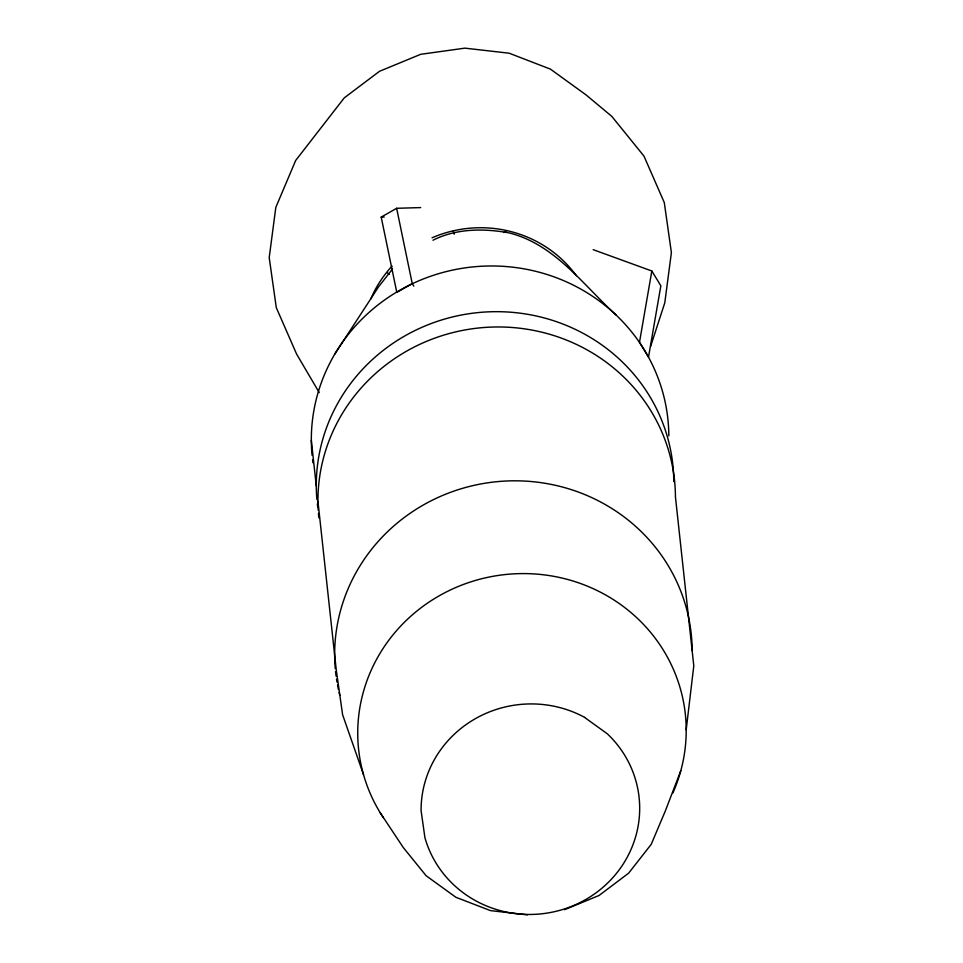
<?xml version="1.0" encoding="UTF-8"?>
<svg xmlns="http://www.w3.org/2000/svg" width="963" height="963" viewBox="0 0 963 963"><rect width="100%" height="100%" fill="white"/><g stroke="black" fill="none" stroke-linecap="round" stroke-linejoin="round"><path stroke-width="1.44" d="M686.198 729.713L693.793 665.83L675.436 496.884A178.829 172.076 -6.2 0 0 491.202 327.095A178.829 172.076 -6.2 0 0 318.235 510.306M651.831 271L639.492 342.286L648.508 357.092L660.847 285.794L651.831 271L593.172 249.658M650.591 346.451L664.783 302.815L671.392 252.607L664.289 202.567L643.982 156.114L611.83 116.403L585.998 94.856L550.463 69.143L509.162 53.206L464.9 48.15L420.687 54.313L379.542 71.274L344.273 97.865L295.677 160.46L275.815 207.406L269.207 257.615L276.297 307.654L296.616 354.107L319.247 392.615M680.805 770.713L665.349 810.93L651.205 844.358L628.598 873.2L599.046 895.482L564.583 909.686M334.847 353.987L378.7 286.625L392.459 269.074M396.636 208.297L412.236 283.591L396.804 292.403L381.204 217.108L396.636 208.297L420.687 207.587M432.989 240.22C456.462 228.375 483.715 228.291 509.078 232.89C554.724 244.313 582.904 284.675 615.875 314.829M381.204 217.108L384.213 217.024M527.543 914.85L490.468 910.613L455.872 897.275L426.115 875.728L403.22 847.452L380.12 812.616M584.601 717.423L607.304 733.794A109.349 105.22 -6.2 0 1 585.468 899.671A109.349 105.22 -6.2 0 1 424.936 837.75L421.084 810.629A109.349 105.22 -6.2 0 1 584.589 717.351M412.236 283.591L413.801 286.155M363.533 774.673L342.611 714.763L336.304 670.284L317.946 501.35M453.356 231.289L454.199 234.178M311.326 440.356L316.285 486.05M339.807 695.358A178.829 172.076 -6.2 0 1 339.084 692.445M338.422 689.52A178.829 172.076 -6.2 0 1 337.531 685.09M336.99 682.117A178.829 172.076 -6.2 0 1 336.52 679.132M336.087 676.146A178.829 172.076 -6.2 0 1 335.557 671.644M335.268 668.647A178.829 172.076 -6.2 0 1 505.575 481.043A178.829 172.076 -6.2 0 1 692.156 650.735M318.849 517.805A178.829 172.076 -6.2 0 1 318.44 513.303M317.718 506.995A178.829 172.076 -6.2 0 1 317.345 504.01M316.899 499.508A178.829 172.076 -6.2 0 1 487.206 311.904A178.829 172.076 -6.2 0 1 673.775 481.596M312.963 462.806A178.829 172.076 -6.2 0 1 312.566 459.808M312.072 455.306A178.829 172.076 -6.2 0 1 481.452 266.245A178.829 172.076 -6.2 0 1 668.816 435.902M383.286 817.599A164.312 158.101 -6.2 0 1 508.958 574.189A164.312 158.101 -6.2 0 1 672.8 793.139M389.413 274.383A119.701 115.175 -6.2 0 1 387.066 272.613M506.382 230.927A77.81 74.861 -6.2 0 1 503.986 232.54M370.743 299.036A117.691 113.249 -6.2 0 1 392.061 266.077M432.074 237.789A117.691 113.249 -6.2 0 1 576.283 275.683"/></g></svg>
